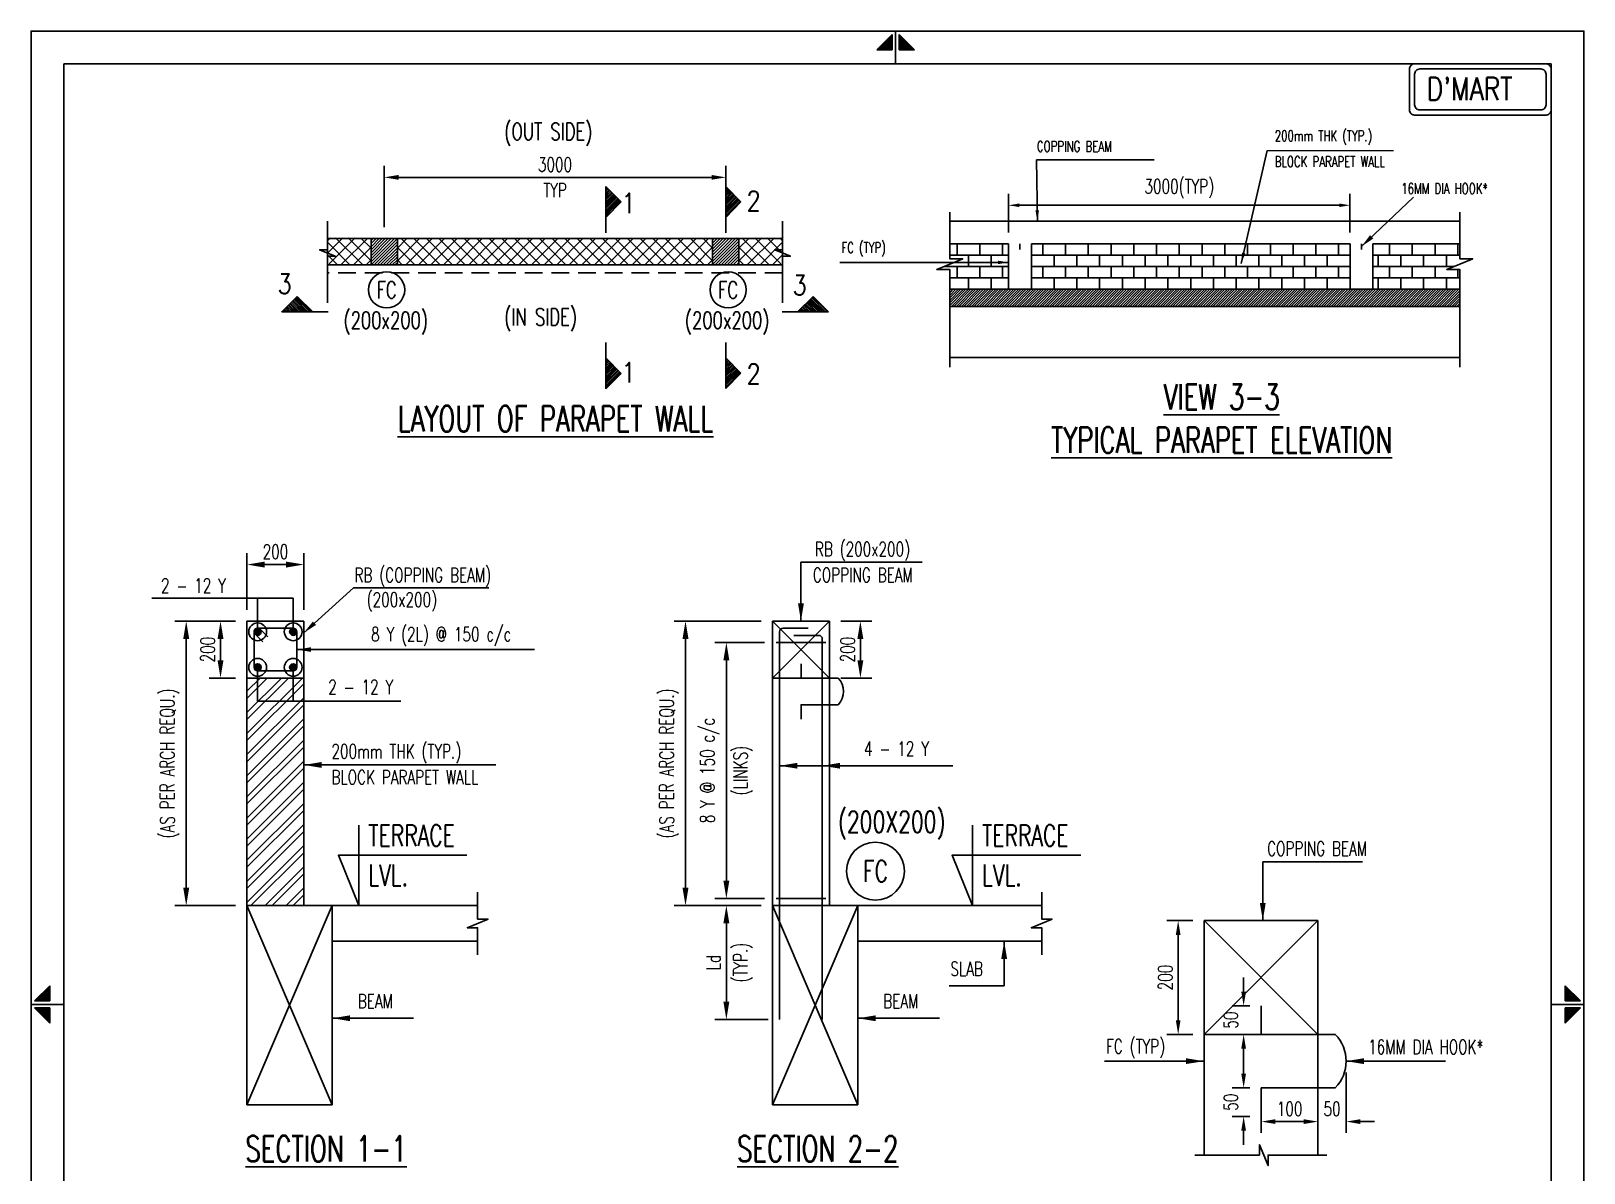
# Model space of a CAD drawing. Header units: inches. Extents: x 1103081 to 1130369, y -121115 to -86900.
# Drawn here: x 1103081 to 1130369, y -106968 to -86900 of the extents above; entities that cross this region are included whole.
import ezdxf
from ezdxf.enums import TextEntityAlignment as Align

# ---------------------------------------------------------------- set-up
doc = ezdxf.new("R2010")
doc.units = ezdxf.units.IN
doc.header["$MEASUREMENT"] = 0
doc.linetypes.add('HIDDEN', pattern=[9.525, 6.35, -3.175])
doc.linetypes.add('HIDDEN2', pattern=[0.1875, 0.125, -0.0625])
for name, color, linetype in [('hatch', 9, 'Continuous'), ('LEVEL SECTION', 3, 'Continuous'), ('PNA', 8, 'Continuous'), ('S-BEAM INNER', 4, 'HIDDEN2'), ('S-BEAM OUTER', 4, 'Continuous'), ('S-BRECK LINE', 8, 'Continuous'), ('S-COLUMN', 1, 'Continuous'), ('S-COLUMN CIRCLE', 9, 'Continuous'), ('S-COLUMN HATCH', 8, 'Continuous'), ('S-COLUMN NO', 2, 'Continuous'), ('S-COLUMN SIZES', 2, 'Continuous'), ('S-DIM-1', 5, 'Continuous'), ('S-HATCH', 253, 'Continuous'), ('S-LEVEL SECTION', 3, 'Continuous'), ('S-REINFORCEMENT', 6, 'Continuous'), ('S-RETAINING WALL HATCH', 8, 'Continuous'), ('S-SECTION MARK', 1, 'Continuous'), ('S-TEXT-1', 4, 'Continuous'), ('S-TITIL', 6, 'Continuous'), ('text', 6, 'Continuous'), ('TEXT (SHEET)', 4, 'Continuous'), ('TITLE', 6, 'Continuous')]:
    doc.layers.add(name, color=color, linetype=linetype)
doc.styles.add('ROMANS', font='r.shx', dxfattribs={"width": 0.7, "height": 250})
doc.dimstyles.new('dim10', dxfattribs={"dimtxt": 250, "dimasz": 250, "dimexe": 200, "dimexo": 200, "dimgap": 100, "dimtad": 1, "dimdec": 0, "dimlfac": 0.1, "dimzin": 0, "dimdsep": 46, "dimtxsty": 'ROMANS', "dimcen": 0, "dimclrd": 5, "dimclre": 5, "dimclrt": 4, "dimadec": 0, "dimazin": 0, "dimtfac": 1, "dimtdec": 0, "dimtix": 1, "dimtofl": 0, "dimtmove": 2, "dimatfit": 3, "dimfxl": 0, "dimtolj": 1, "dimtzin": 0, "dimlwd": -1, "dimlwe": -1, "dimarcsym": 0})
doc.dimstyles.new('dim100', dxfattribs={"dimtxt": 250, "dimasz": 250, "dimexe": 200, "dimexo": 200, "dimgap": 100, "dimtad": 1, "dimdec": 0, "dimzin": 0, "dimdsep": 46, "dimtxsty": 'ROMANS', "dimcen": 0, "dimclrd": 5, "dimclre": 5, "dimclrt": 4, "dimadec": 0, "dimazin": 0, "dimtfac": 1, "dimtdec": 0, "dimtix": 1, "dimtofl": 0, "dimtmove": 2, "dimatfit": 3, "dimfxl": 0, "dimtolj": 1, "dimtzin": 0, "dimlwd": -1, "dimlwe": -1, "dimarcsym": 0})
doc.dimstyles.new('dim20', dxfattribs={"dimtxt": 250, "dimasz": 250, "dimexe": 200, "dimexo": 200, "dimgap": 100, "dimtad": 1, "dimdec": 0, "dimlfac": 0.2, "dimzin": 0, "dimdsep": 46, "dimtxsty": 'ROMANS', "dimcen": 0, "dimclrd": 5, "dimclre": 5, "dimclrt": 4, "dimadec": 0, "dimazin": 0, "dimtfac": 1, "dimtdec": 0, "dimtix": 1, "dimtofl": 0, "dimtmove": 2, "dimatfit": 3, "dimfxl": 0, "dimtolj": 1, "dimtzin": 0, "dimlwd": -1, "dimlwe": -1, "dimarcsym": 0})
doc.dimstyles.new('dim33.33', dxfattribs={"dimtxt": 250, "dimasz": 250, "dimexe": 200, "dimexo": 200, "dimgap": 100, "dimtad": 1, "dimdec": 0, "dimlfac": 0.333331, "dimzin": 0, "dimdsep": 46, "dimtxsty": 'ROMANS', "dimcen": 0, "dimclrd": 5, "dimclre": 5, "dimclrt": 4, "dimadec": 0, "dimazin": 0, "dimtfac": 1, "dimtdec": 0, "dimtix": 1, "dimtofl": 0, "dimtmove": 2, "dimatfit": 3, "dimfxl": 0, "dimtolj": 1, "dimtzin": 0, "dimlwd": -1, "dimlwe": -1, "dimarcsym": 0})
doc.dimstyles.new('dim50', dxfattribs={"dimtxt": 250, "dimasz": 250, "dimexe": 200, "dimexo": 200, "dimgap": 100, "dimtad": 1, "dimdec": 0, "dimlfac": 0.5, "dimzin": 0, "dimdsep": 46, "dimtxsty": 'ROMANS', "dimcen": 0, "dimclrd": 5, "dimclre": 5, "dimclrt": 4, "dimadec": 0, "dimazin": 0, "dimtfac": 1, "dimtdec": 0, "dimtix": 1, "dimtofl": 0, "dimtmove": 2, "dimatfit": 3, "dimfxl": 0, "dimtolj": 1, "dimtzin": 0, "dimlwd": -1, "dimlwe": -1, "dimarcsym": 0})
pattern_1 = [(45, (-328597.685, -32610.178), (15.2387667, -15.2387667), [])]
pattern_2 = [(0, (1117952.13, -91438.24), (0, 200), []), (90, (1117952.13, -91438.24), (-200, 200), [200, -200])]

# ---------------------------------------------------------------- blocks, each defined once
blk = doc.blocks.new('*D53')
at = {"layer": 'Defpoints', "color": 0}
for p in [(1116172, -97645), (1115299, -102145), (1116172, -102145)]:
    blk.add_point(p, dxfattribs=at)
at = {"layer": 'S-DIM-1', "color": 5}
for p, q in [((1115972, -97645), (1115099, -97645)), ((1115299, -97957), (1115299, -101832)), ((1115972, -102145), (1115099, -102145))]:
    blk.add_line(p, q, dxfattribs=at)
for points in [[(1115351, -97957), (1115247, -97957), (1115299, -97645)], [(1115247, -101832), (1115351, -101832), (1115299, -102145)]]:
    blk.add_solid(points, dxfattribs=at)
at = {"layer": 'S-DIM-1', "color": 4, "char_height": 250, "attachment_point": 5, "rotation": 90, "style": 'ROMANS'}
for s, insert in [('\\A1;8 Y @ 150 c/c', (1115008, -99895)), ('(LINKS)', (1115589, -99895))]:
    blk.add_mtext(s, dxfattribs=dict(at, insert=insert))
blk = doc.blocks.new('*D54')
at = {"layer": 'Defpoints', "color": 0}
for p in [(1116110, -97270), (1114581, -102270), (1116110, -102270)]:
    blk.add_point(p, dxfattribs=at)
at = {"layer": 'S-DIM-1', "color": 5}
for p, q in [((1115910, -97270), (1114381, -97270)), ((1114581, -97582), (1114581, -101957)), ((1115910, -102270), (1114381, -102270))]:
    blk.add_line(p, q, dxfattribs=at)
for points in [[(1114633, -97582), (1114529, -97582), (1114581, -97270)], [(1114529, -101957), (1114633, -101957), (1114581, -102270)]]:
    blk.add_solid(points, dxfattribs=at)
at = {"layer": 'S-DIM-1', "color": 4, "insert": (1114291, -99770), "char_height": 250, "attachment_point": 5, "rotation": 90, "style": 'ROMANS'}
blk.add_mtext('\\A1;(AS PER ARCH REQU.)', dxfattribs=at)
blk = doc.blocks.new('*D55')
at = {"layer": 'Defpoints', "color": 0}
for p in [(1115299, -102270), (1116110, -102270), (1116235, -104270)]:
    blk.add_point(p, dxfattribs=at)
at = {"layer": 'S-DIM-1', "color": 5}
for p, q in [((1115910, -102270), (1115099, -102270)), ((1115299, -103957), (1115299, -102582)), ((1116035, -104270), (1115099, -104270))]:
    blk.add_line(p, q, dxfattribs=at)
for points in [[(1115351, -102582), (1115247, -102582), (1115299, -102270)], [(1115247, -103957), (1115351, -103957), (1115299, -104270)]]:
    blk.add_solid(points, dxfattribs=at)
at = {"layer": 'S-DIM-1', "color": 4, "char_height": 250, "attachment_point": 5, "rotation": 90, "style": 'ROMANS'}
for s, insert in [('(TYP.)', (1115589, -103270)), ('\\A1;Ld', (1115074, -103270))]:
    blk.add_mtext(s, dxfattribs=dict(at, insert=insert))
blk = doc.blocks.new('*D56')
at = {"layer": 'Defpoints', "color": 0}
for p in [(1106875, -97270), (1105807, -102270), (1106875, -102270)]:
    blk.add_point(p, dxfattribs=at)
at = {"layer": 'S-DIM-1', "color": 5}
for p, q in [((1106675, -97270), (1105607, -97270)), ((1105807, -97582), (1105807, -101957)), ((1106675, -102270), (1105607, -102270))]:
    blk.add_line(p, q, dxfattribs=at)
for points in [[(1105860, -97582), (1105755, -97582), (1105807, -97270)], [(1105755, -101957), (1105860, -101957), (1105807, -102270)]]:
    blk.add_solid(points, dxfattribs=at)
at = {"layer": 'S-DIM-1', "color": 4, "insert": (1105517, -99770), "char_height": 250, "attachment_point": 5, "rotation": 90, "style": 'ROMANS'}
blk.add_mtext('\\A1;{(AS PER ARCH REQU.)}', dxfattribs=at)
blk = doc.blocks.new('*D57')
at = {"layer": 'Defpoints', "color": 0}
for p in [(1106875, -97270), (1106410, -98270), (1106875, -98270)]:
    blk.add_point(p, dxfattribs=at)
at = {"layer": 'S-DIM-1', "color": 5}
for p, q in [((1106675, -97270), (1106210, -97270)), ((1106410, -97582), (1106410, -97957)), ((1106675, -98270), (1106210, -98270))]:
    blk.add_line(p, q, dxfattribs=at)
for points in [[(1106462, -97582), (1106358, -97582), (1106410, -97270)], [(1106358, -97957), (1106462, -97957), (1106410, -98270)]]:
    blk.add_solid(points, dxfattribs=at)
at = {"layer": 'S-DIM-1', "color": 4, "insert": (1106185, -97770), "char_height": 250, "attachment_point": 5, "rotation": 90, "style": 'ROMANS'}
blk.add_mtext('\\A1;{200}', dxfattribs=at)
blk = doc.blocks.new('*D58')
at = {"layer": 'Defpoints', "color": 0}
for p in [(1106875, -96276), (1106875, -97270), (1107875, -97270)]:
    blk.add_point(p, dxfattribs=at)
at = {"layer": 'S-DIM-1', "color": 5}
for p, q in [((1106875, -97070), (1106875, -96076)), ((1107562, -96276), (1107187, -96276)), ((1107875, -97070), (1107875, -96076))]:
    blk.add_line(p, q, dxfattribs=at)
for points in [[(1107187, -96224), (1107187, -96329), (1106875, -96276)], [(1107562, -96329), (1107562, -96224), (1107875, -96276)]]:
    blk.add_solid(points, dxfattribs=at)
at = {"layer": 'S-DIM-1', "color": 4, "insert": (1107375, -96051), "char_height": 250, "attachment_point": 5, "style": 'ROMANS'}
blk.add_mtext('\\A1;{200}', dxfattribs=at)
blk = doc.blocks.new('*D59')
at = {"layer": 'Defpoints', "color": 0}
for p in [(1117110, -97270), (1117110, -98270), (1117654, -98270)]:
    blk.add_point(p, dxfattribs=at)
at = {"layer": 'S-DIM-1', "color": 5}
for p, q in [((1117310, -97270), (1117854, -97270)), ((1117654, -97582), (1117654, -97957)), ((1117310, -98270), (1117854, -98270))]:
    blk.add_line(p, q, dxfattribs=at)
for points in [[(1117706, -97582), (1117602, -97582), (1117654, -97270)], [(1117602, -97957), (1117706, -97957), (1117654, -98270)]]:
    blk.add_solid(points, dxfattribs=at)
at = {"layer": 'S-DIM-1', "color": 4, "insert": (1117429, -97770), "char_height": 250, "attachment_point": 5, "rotation": 90, "style": 'ROMANS'}
blk.add_mtext('\\A1;{200}', dxfattribs=at)
blk = doc.blocks.new('*D60')
at = {"layer": 'Defpoints', "color": 0}
for p in [(1124699, -104033), (1124389, -104534), (1124699, -104534)]:
    blk.add_point(p, dxfattribs=at)
at = {"layer": 'S-DIM-1', "color": 5}
for p, q in [((1124389, -103783), (1124389, -103533)), ((1124499, -104033), (1124189, -104033)), ((1124499, -104534), (1124189, -104534)), ((1124389, -104784), (1124389, -105034))]:
    blk.add_line(p, q, dxfattribs=at)
for points in [[(1124348, -103783), (1124431, -103783), (1124389, -104033)], [(1124431, -104784), (1124348, -104784), (1124389, -104534)]]:
    blk.add_solid(points, dxfattribs=at)
at = {"layer": 'S-DIM-1', "color": 4, "insert": (1124164, -104283), "char_height": 250, "attachment_point": 5, "rotation": 90, "style": 'ROMANS'}
blk.add_mtext('\\A1;50', dxfattribs=at)
blk = doc.blocks.new('*D61')
at = {"layer": 'Defpoints', "color": 0}
for p in [(1124699, -105473), (1124389, -105976), (1124699, -105976)]:
    blk.add_point(p, dxfattribs=at)
at = {"layer": 'S-DIM-1', "color": 5}
for p, q in [((1124389, -105223), (1124389, -104973)), ((1124499, -105473), (1124189, -105473)), ((1124499, -105976), (1124189, -105976)), ((1124389, -106226), (1124389, -106476))]:
    blk.add_line(p, q, dxfattribs=at)
for points in [[(1124348, -105223), (1124431, -105223), (1124389, -105473)], [(1124431, -106226), (1124348, -106226), (1124389, -105976)]]:
    blk.add_solid(points, dxfattribs=at)
at = {"layer": 'S-DIM-1', "color": 4, "insert": (1124164, -105725), "char_height": 250, "attachment_point": 5, "rotation": 90, "style": 'ROMANS'}
blk.add_mtext('\\A1;50', dxfattribs=at)
blk = doc.blocks.new('*D62')
at = {"layer": 'Defpoints', "color": 0}
for p in [(1124699, -105725), (1125694, -105725), (1125694, -106066)]:
    blk.add_point(p, dxfattribs=at)
at = {"layer": 'S-DIM-1', "color": 5}
for p, q in [((1124699, -105925), (1124699, -106266)), ((1124949, -106066), (1125444, -106066)), ((1125694, -105925), (1125694, -106266))]:
    blk.add_line(p, q, dxfattribs=at)
for points in [[(1124949, -106024), (1124949, -106108), (1124699, -106066)], [(1125444, -106108), (1125444, -106024), (1125694, -106066)]]:
    blk.add_solid(points, dxfattribs=at)
at = {"layer": 'S-DIM-1', "color": 4, "insert": (1125197, -105841), "char_height": 250, "attachment_point": 5, "style": 'ROMANS'}
blk.add_mtext('\\A1;100', dxfattribs=at)
blk = doc.blocks.new('*D63')
at = {"layer": 'Defpoints', "color": 0}
for p in [(1126191, -105004), (1125694, -105473), (1126191, -106066)]:
    blk.add_point(p, dxfattribs=at)
at = {"layer": 'S-DIM-1', "color": 5}
for p, q in [((1126191, -105204), (1126191, -106266)), ((1125694, -105673), (1125694, -106266)), ((1125444, -106066), (1125194, -106066)), ((1126441, -106066), (1126691, -106066))]:
    blk.add_line(p, q, dxfattribs=at)
for points in [[(1125444, -106108), (1125444, -106024), (1125694, -106066)], [(1126441, -106024), (1126441, -106108), (1126191, -106066)]]:
    blk.add_solid(points, dxfattribs=at)
at = {"layer": 'S-DIM-1', "color": 4, "insert": (1125943, -105841), "char_height": 250, "attachment_point": 5, "style": 'ROMANS'}
blk.add_mtext('\\A1;50', dxfattribs=at)
blk = doc.blocks.new('MID')
at = {"layer": 'text'}
for p, q in [((8.94, 1.07), (4.27, 5.74)), ((4.27, 5.74), (4.27, 1.07)), ((0, 0), (10, 0)), ((4.27, 1.07), (8.94, 1.07)), ((8.94, -1.07), (4.27, -5.74)), ((4.27, -1.07), (8.94, -1.07)), ((4.27, -5.74), (4.27, -1.07))]:
    blk.add_line(p, q, dxfattribs=at)
for points in [[(4.27, 5.74), (8.94, 1.07), (4.27, 1.07)], [(4.27, -5.74), (8.94, -1.07), (4.27, -1.07)]]:
    blk.add_solid(points, dxfattribs=at)
blk = doc.blocks.new('A4')
at = {"layer": 'PNA', "color": 4}
blk.add_lwpolyline([(261008, -3862), (238742, -3862), (238742, 24056), (261008, 24056)], close=True, dxfattribs=at)
at = {"layer": 'PNA', "color": 3}
blk.add_lwpolyline([(260538, -3392), (239212, -3392), (239212, 23586), (260538, 23586)], close=True, dxfattribs=at)
at = {"layer": 'TEXT (SHEET)', "color": 4, "xscale": -47, "yscale": 47, "zscale": 47, "rotation": 270}
blk.add_blockref('MID', (251138, 23586), dxfattribs=at)
at = {"layer": 'TEXT (SHEET)', "color": 4, "yscale": 47, "zscale": 47}
for p, xscale in [((239212, 10097), -47), ((260538, 10097), 47)]:
    blk.add_blockref('MID', p, dxfattribs=dict(at, xscale=xscale))
blk = doc.blocks.new('A$C3C2A062F')
at = {"layer": 'S-COLUMN HATCH'}
h = blk.add_hatch(dxfattribs=at)
h.set_pattern_fill('ANSI31', color=256, scale=150, style=0)
h.set_pattern_definition([(45, (-56668.66, -124038.072), (-13.2582521, 13.2582521), [])])
h.paths.add_polyline_path([(115, -115), (-115, -115), (-115, 115), (115, 115)])
at = {"layer": 'S-COLUMN'}
for p, q in [((-115, -115), (-115, 115)), ((-115, 115), (115, 115)), ((115, 115), (115, -115)), ((115, -115), (-115, -115))]:
    blk.add_line(p, q, dxfattribs=at)
blk = doc.blocks.new('*U69')
at = {"layer": 'S-SECTION MARK', "ltscale": 5}
h = blk.add_hatch(dxfattribs=at)
h.set_pattern_fill('ANSI31', color=256, scale=172.406964, angle=-90, style=0)
h.set_pattern_definition(pattern_1)
h.paths.add_polyline_path([(267, 2343), (0, 2615), (0, 2072)])
h = blk.add_hatch(dxfattribs=at)
h.set_pattern_fill('ANSI31', color=256, scale=172.406964, angle=270, style=0)
h.set_pattern_definition([(45, (-1838.978, -75263.203), (15.2387667, -15.2387667), [])])
h.paths.add_polyline_path([(267, -666), (0, -938), (0, -394)])
at = {"layer": 'S-SECTION MARK'}
for p, q in [((0, 1802), (0, 2615)), ((0, 2615), (267, 2343)), ((0, 2072), (267, 2343)), ((0, -125), (0, -938)), ((0, -394), (267, -666)), ((0, -938), (267, -666))]:
    blk.add_line(p, q, dxfattribs=at)
blk = doc.blocks.new('*D68')
at = {"layer": 'Defpoints', "color": 0}
for p in [(1115288, -89471), (1109288, -90548), (1115288, -90548)]:
    blk.add_point(p, dxfattribs=at)
at = {"layer": 'S-DIM-1', "color": 5, "ltscale": 0.3}
for p, q in [((1109288, -90348), (1109288, -89271)), ((1109538, -89471), (1115038, -89471)), ((1115288, -90348), (1115288, -89271))]:
    blk.add_line(p, q, dxfattribs=at)
at = {"layer": 'S-DIM-1', "color": 5}
for points in [[(1109538, -89429), (1109538, -89513), (1109288, -89471)], [(1115038, -89513), (1115038, -89429), (1115288, -89471)]]:
    blk.add_solid(points, dxfattribs=at)
at = {"layer": 'S-DIM-1', "color": 4, "lineweight": 0, "char_height": 250, "attachment_point": 5, "style": 'ROMANS'}
for s, insert in [('\\A1;3000', (1112288, -89246)), ('TYP', (1112288, -89696))]:
    blk.add_mtext(s, dxfattribs=dict(at, insert=insert))
blk = doc.blocks.new('*U70')
at = {"layer": 'S-SECTION MARK', "ltscale": 5}
h = blk.add_hatch(dxfattribs=at)
h.set_pattern_fill('ANSI31', color=256, scale=172.406964, angle=-90, style=0)
h.set_pattern_definition(pattern_1)
h.paths.add_polyline_path([(267, 2343), (0, 2615), (0, 2072)])
h = blk.add_hatch(dxfattribs=at)
h.set_pattern_fill('ANSI31', color=256, scale=172.406964, angle=270, style=0)
h.set_pattern_definition([(45, (-1838.978, -75267.397), (15.2387667, -15.2387667), [])])
h.paths.add_polyline_path([(267, -670), (0, -942), (0, -398)])
at = {"layer": 'S-SECTION MARK'}
for p, q in [((0, 1802), (0, 2615)), ((0, 2615), (267, 2343)), ((0, 2072), (267, 2343)), ((0, -129), (0, -942)), ((0, -398), (267, -670)), ((0, -942), (267, -670))]:
    blk.add_line(p, q, dxfattribs=at)
blk = doc.blocks.new('*U67')
at = {"layer": 'S-BRECK LINE'}
blk.add_lwpolyline([(-1753, 0), (-113, 0), (-113, -275), (113, 275), (113, 0), (1121, 0)], dxfattribs=at)
blk = doc.blocks.new('*D71')
at = {"layer": 'Defpoints', "color": 0}
for p in [(1123239, -102534), (1123694, -102534), (1123694, -104534)]:
    blk.add_point(p, dxfattribs=at)
at = {"layer": 'S-DIM-1', "color": 5}
for p, q in [((1123494, -102534), (1123039, -102534)), ((1123239, -104284), (1123239, -102784)), ((1123494, -104534), (1123039, -104534))]:
    blk.add_line(p, q, dxfattribs=at)
for points in [[(1123280, -102784), (1123197, -102784), (1123239, -102534)], [(1123197, -104284), (1123280, -104284), (1123239, -104534)]]:
    blk.add_solid(points, dxfattribs=at)
at = {"layer": 'S-DIM-1', "color": 4, "insert": (1123014, -103534), "char_height": 250, "attachment_point": 5, "rotation": 90, "style": 'ROMANS'}
blk.add_mtext('\\A1;200', dxfattribs=at)
blk = doc.blocks.new('*D72')
at = {"layer": 'Defpoints', "color": 0}
for p in [(1126258, -89962), (1120258, -90638), (1126258, -90638)]:
    blk.add_point(p, dxfattribs=at)
at = {"layer": 'S-DIM-1', "color": 5, "ltscale": 0.3}
for p, q in [((1120258, -90438), (1120258, -89762)), ((1126258, -90438), (1126258, -89762)), ((1120446, -89962), (1126071, -89962))]:
    blk.add_line(p, q, dxfattribs=at)
at = {"layer": 'S-DIM-1', "color": 5}
for points in [[(1120446, -89930), (1120446, -89993), (1120258, -89962)], [(1126071, -89993), (1126071, -89930), (1126258, -89962)]]:
    blk.add_solid(points, dxfattribs=at)
at = {"layer": 'S-DIM-1', "color": 4, "lineweight": 0, "insert": (1123258, -89671), "char_height": 250, "attachment_point": 5, "style": 'ROMANS'}
blk.add_mtext('\\A1;3000(TYP)', dxfattribs=at)
blk = doc.blocks.new('*U73')
at = {"layer": 'S-SECTION MARK', "ltscale": 5}
h = blk.add_hatch(dxfattribs=at)
h.set_pattern_fill('ANSI31', color=256, scale=172.406964, angle=270, style=0)
h.set_pattern_definition([(45, (-328597.685, -29637.508), (15.2387667, -15.2387667), [])])
h.paths.add_polyline_path([(267, 5316), (0, 5588), (0, 5044)])
h = blk.add_hatch(dxfattribs=at)
h.set_pattern_fill('ANSI31', color=256, scale=172.406964, angle=270, style=0)
h.set_pattern_definition([(45, (-1838.978, -78345.537), (15.2387667, -15.2387667), [])])
h.paths.add_polyline_path([(267, -3748), (0, -4020), (0, -3477)])
at = {"layer": 'S-SECTION MARK'}
for p, q in [((0, 4775), (0, 5588)), ((0, 5588), (267, 5316)), ((0, 5044), (267, 5316)), ((0, -3207), (0, -4020)), ((0, -3477), (267, -3748)), ((0, -4020), (267, -3748))]:
    blk.add_line(p, q, dxfattribs=at)

msp = doc.modelspace()

# ---------------------------------------------------------------- hatches: boundary and pattern name
h = msp.add_hatch()
h.set_pattern_fill('AR-B816', color=9, scale=25)
h.set_pattern_definition(pattern_2)
h.paths.add_polyline_path([(1120258.5, -90638.2), (1119224.4, -90638.2), (1119224.4, -90901.6), (1119453.4, -90901.6), (1118995.5, -91089.6), (1119224.4, -91089.6), (1119224.4, -91438.2), (1120258.5, -91438.2)])
h = msp.add_hatch()
h.set_pattern_fill('AR-B816', color=9, scale=25)
h.set_pattern_definition([(0, (1120658.45, -91438.24), (0, 200), []), (90, (1120658.45, -91438.24), (-200, 200), [200, -200])])
h.paths.add_polyline_path([(1120658.5, -90638.2), (1120658.5, -91438.2), (1126258.5, -91438.2), (1126258.5, -90638.2)])
h = msp.add_hatch()
h.set_pattern_fill('AR-B816', color=9, scale=25)
h.set_pattern_definition(pattern_2)
h.paths.add_polyline_path([(1128187.6, -90901.6), (1128416.5, -90901.6), (1127958.6, -91089.6), (1128187.6, -91089.6), (1128187.6, -91438.2), (1126658.5, -91438.2), (1126658.5, -90638.2), (1128187.6, -90638.2)])
at = {"layer": 'S-HATCH'}
h = msp.add_hatch(dxfattribs=at)
h.set_pattern_fill('ANSI37', color=5, scale=1250, angle=180, style=0)
h.set_pattern_definition([(225.0000002, (2284171.91, 16004147.01), (110.485435, -110.4854342), []), (315.0000002, (2284171.91, 16004147.01), (110.4854342, 110.485435), [])])
edge = h.paths.add_edge_path()
edge.add_line((1109058.3, -90548.4), (1109058.3, -91008.4))
edge.add_line((1109058.3, -91008.4), (1108288.3, -90993))
edge.add_line((1108288.3, -90993), (1108288.3, -90533))
edge.add_line((1108288.3, -90533), (1110288.3, -90548.4))
h = msp.add_hatch(dxfattribs=at)
h.set_pattern_fill('ANSI37', color=5, scale=1250, angle=180, style=0)
h.set_pattern_definition([(225.0000002, (2290171.91, 16004147.01), (110.485435, -110.4854342), []), (315.0000002, (2290171.91, 16004147.01), (110.4854342, 110.485435), [])])
edge = h.paths.add_edge_path()
edge.add_line((1115058.3, -90548.4), (1115058.3, -91008.4))
edge.add_line((1115058.3, -91008.4), (1109518.3, -91008.4))
edge.add_line((1109518.3, -91008.4), (1109518.3, -90548.4))
edge.add_line((1109518.3, -90548.4), (1116288.3, -90548.4))
h = msp.add_hatch(dxfattribs=at)
h.set_pattern_fill('ANSI37', color=5, scale=1250, angle=360, style=0)
h.set_pattern_definition([(314.9999998, (-59595.4, 16004147.01), (-110.485435, -110.4854342), []), (224.9999998, (-59595.4, 16004147.01), (-110.4854342, 110.485435), [])])
edge = h.paths.add_edge_path()
edge.add_line((1115518.3, -90548.4), (1115518.3, -91008.4))
edge.add_line((1115518.3, -91008.4), (1116288.3, -90993))
edge.add_line((1116288.3, -90993), (1116288.3, -90533))
edge.add_line((1116288.3, -90533), (1114288.3, -90548.4))
h = msp.add_hatch(dxfattribs=at)
h.set_pattern_fill('ANSI32', color=256, scale=700, style=0)
h.set_pattern_definition([(45, (-13378454, 565736.08), (-185.61553, 185.61553), []), (45, (-13378330.26, 565736.08), (-185.61553, 185.61553), [])])
edge = h.paths.add_edge_path()
edge.add_line((1107874.8, -98269.9), (1106874.8, -98269.9))
edge.add_line((1106874.8, -98269.9), (1106874.8, -102269.9))
edge.add_line((1106874.8, -102269.9), (1107874.8, -102269.9))
edge.add_line((1107874.8, -102269.9), (1107874.8, -98277.1))
at = {"layer": 'S-REINFORCEMENT', "lineweight": 0, "ltscale": 0.3}
h = msp.add_hatch(dxfattribs=at)
h.set_pattern_fill('ANSI31', color=9, scale=250)
h.set_pattern_definition([(45, (1118952.83, -93938.28), (-22.09709, 22.09709), [])])
h.paths.add_polyline_path([(1119224.4, -91438.2), (1119224.4, -91738.2), (1128187.6, -91738.2), (1128187.6, -91438.2)])

# ---------------------------------------------------------------- linework, layer by layer
for p, q in [((1120458.5, -90638.2), (1120458.5, -90738.2)), ((1126458.5, -90638.2), (1126458.5, -90738.2))]:
    msp.add_line(p, q)
for points in [[(1116612, -98019.6), (1116612, -98269.9), (1117262.1, -98269.9, -0.4080638), (1117262.1, -98739.7), (1116612, -98739.7), (1116612, -98991.1)], [(1124698.9, -104033), (1124698.9, -104533.7), (1125999.2, -104533.7, -0.4080638), (1125999.2, -105473.3), (1124698.9, -105473.3), (1124698.9, -105976.1)]]:
    msp.add_lwpolyline(points, format="xyb")
at = {"layer": 'hatch', "color": 1}
for p in [(1107062.3, -97457.4), (1107062.3, -98113.7)]:
    msp.add_point(p, dxfattribs=at)
at = {"layer": 'LEVEL SECTION'}
msp.add_lwpolyline([(1108841, -100856.6), (1108841, -102269.9), (1108481.7, -101384), (1110740.6, -101384)], dxfattribs=at)
at = {"layer": 'LEVEL SECTION', "elevation": 428}
msp.add_lwpolyline([(1119626, -100856.6), (1119626, -102269.9), (1119266.6, -101384), (1121525.6, -101384)], dxfattribs=at)
at = {"layer": 'S-BEAM INNER', "ltscale": 2500}
msp.add_line((1116288.3, -91148.4), (1108288.3, -91148.4), dxfattribs=at)
at = {"layer": 'S-BEAM OUTER'}
msp.add_line((1116288.3, -90548.4), (1108288.3, -90548.4), dxfattribs=at)
at = {"layer": 'S-BEAM OUTER', "color": 8, "linetype": 'HIDDEN', "ltscale": 1500}
for p, q in [((1116109.7, -98269.9), (1117109.7, -97269.9)), ((1116109.7, -97269.9), (1117109.7, -98269.9)), ((1108374.8, -102269.9), (1106874.8, -105769.9)), ((1106874.8, -102269.9), (1108374.8, -105769.9)), ((1117109.7, -102269.9), (1116109.7, -102269.9)), ((1117609.7, -102269.9), (1116109.7, -105769.9)), ((1116109.7, -102269.9), (1117609.7, -105769.9)), ((1123694.4, -104533.7), (1125694.4, -102533.7)), ((1123694.4, -102533.7), (1125694.4, -104533.7))]:
    msp.add_line(p, q, dxfattribs=at)
at = {"layer": 'S-BEAM OUTER', "color": 4}
for p, q in [((1106874.8, -105769.9), (1106874.8, -102269.9)), ((1106874.8, -102269.9), (1110927.8, -102269.9)), ((1116109.7, -105769.9), (1116109.7, -102269.9)), ((1117109.7, -102269.9), (1120840.8, -102269.9)), ((1108374.8, -105769.9), (1108374.8, -102894.9)), ((1108374.8, -102894.9), (1110927.8, -102894.9)), ((1117609.7, -105769.9), (1117609.7, -102894.9)), ((1117609.7, -102894.9), (1120840.8, -102894.9)), ((1108374.8, -105769.9), (1106874.8, -105769.9)), ((1117609.7, -105769.9), (1116109.7, -105769.9))]:
    msp.add_line(p, q, dxfattribs=at)
at = {"layer": 'S-BEAM OUTER', "color": 8, "linetype": 'HIDDEN', "ltscale": 1000}
for p, q in [((1108374.8, -102894.9), (1108374.8, -102269.9)), ((1117609.7, -102894.9), (1117609.7, -102269.9))]:
    msp.add_line(p, q, dxfattribs=at)
at = {"layer": 'S-BEAM OUTER', "color": 8, "linetype": 'HIDDEN', "ltscale": 1500}
for points in [[(1117109.7, -97269.9), (1116109.7, -97269.9), (1116109.7, -98269.9), (1117109.7, -98269.9)], [(1125694.4, -102533.7), (1123694.4, -102533.7), (1123694.4, -104533.7), (1125694.4, -104533.7)]]:
    msp.add_lwpolyline(points, close=True, dxfattribs=at)
at = {"layer": 'S-BEAM OUTER', "color": 4}
for points in [[(1106874.8, -105769.9), (1106874.8, -102269.9)], [(1116109.7, -105769.9), (1116109.7, -102269.9)]]:
    msp.add_lwpolyline(points, dxfattribs=at)
at = {"layer": 'S-BRECK LINE'}
for points in [[(1119224.4, -90081.3), (1119224.4, -90901.6), (1119453.4, -90901.6), (1118995.5, -91089.6), (1119224.4, -91089.6), (1119224.4, -92806.6)], [(1128187.6, -90081.3), (1128187.6, -90901.6), (1128416.5, -90901.6), (1127958.6, -91089.6), (1128187.6, -91089.6), (1128187.6, -92806.6)], [(1110927.8, -102032.4), (1110927.8, -102507.2), (1111110.9, -102507.2), (1110744.6, -102657.7), (1110927.8, -102657.7), (1110927.8, -103132.4)], [(1120840.8, -102032.4), (1120840.8, -102507.2), (1121024, -102507.2), (1120657.6, -102657.7), (1120840.8, -102657.7), (1120840.8, -103132.4)], [(1125850.1, -106655.7), (1124817.8, -106655.7), (1124817.8, -106838.9), (1124667.4, -106472.5), (1124667.4, -106655.7), (1123529.4, -106655.7)]]:
    msp.add_lwpolyline(points, dxfattribs=at)
at = {"layer": 'S-COLUMN', "color": 4}
for p, q in [((1119224.4, -90238.2), (1128187.6, -90238.2)), ((1119224.4, -90638.2), (1120258.5, -90638.2)), ((1120258.5, -90638.2), (1120258.5, -91438.2)), ((1120658.5, -90638.2), (1120658.5, -91438.2)), ((1120658.5, -90638.2), (1126258.5, -90638.2)), ((1126258.5, -90638.2), (1126258.5, -91438.2)), ((1126658.5, -90638.2), (1126658.5, -91438.2)), ((1126658.5, -90638.2), (1128187.6, -90638.2)), ((1119224.4, -91438.2), (1128187.6, -91438.2)), ((1119224.4, -91738.2), (1128187.6, -91738.2)), ((1119224.4, -92638.2), (1128187.6, -92638.2)), ((1106874.8, -102204.9), (1106874.8, -97269.9)), ((1107874.8, -97269.9), (1106874.8, -97269.9)), ((1116109.7, -102204.9), (1116109.7, -97269.9)), ((1117109.7, -97269.9), (1116109.7, -97269.9)), ((1107874.8, -98269.9), (1106874.8, -98269.9)), ((1123694.4, -102533.7), (1125694.4, -102533.7))]:
    msp.add_line(p, q, dxfattribs=at)
at = {"layer": 'S-COLUMN', "color": 2}
for p, q in [((1117047.2, -97644.9), (1116172.2, -97644.9)), ((1117047.2, -102144.9), (1116172.2, -102144.9))]:
    msp.add_line(p, q, dxfattribs=at)
at = {"layer": 'S-COLUMN', "color": 4}
for points in [[(1106874.8, -102269.9), (1106874.8, -97269.9)], [(1107874.8, -97269.9), (1107874.8, -102269.9)], [(1116109.7, -102269.9), (1116109.7, -97269.9)], [(1117109.7, -97269.9), (1117109.7, -102269.9)], [(1123694.4, -106655.7), (1123694.4, -102533.7)], [(1125694.4, -102533.7), (1125694.4, -106655.7)]]:
    msp.add_lwpolyline(points, dxfattribs=at)
at = {"layer": 'S-COLUMN CIRCLE'}
for centre, radius in [((1109329.5, -91449.2), 317.8), ((1115329.5, -91449.2), 317.8), ((1117919.2, -101663.8), 509.4)]:
    msp.add_circle(centre, radius, dxfattribs=at)
at = {"layer": 'S-DIM-1', "lineweight": 0, "ltscale": 0.3}
msp.add_line((1124805.2, -88996.2), (1127023.1, -88996.2), dxfattribs=at)
at = {"layer": 'S-HATCH', "color": 5}
for points in [[(1109058.3, -90548.4), (1109058.3, -91008.4), (1108288.3, -91008.4), (1108288.3, -90548.4)], [(1115058.3, -90548.4), (1115058.3, -91008.4), (1109518.3, -91008.4), (1109518.3, -90548.4)], [(1115518.3, -90548.4), (1115518.3, -91008.4), (1116288.3, -91008.4), (1116288.3, -90548.4)]]:
    msp.add_lwpolyline(points, close=True, dxfattribs=at)
at = {"layer": 'S-REINFORCEMENT', "color": 5}
for points in [[(1107239.1, -97545.8), (1107106.5, -97413.2, 0.6681794), (1106999.8, -97457.4), (1106999.8, -98082.4, 0.4142136), (1107062.3, -98144.9), (1107687.3, -98144.9, 0.4142136), (1107749.8, -98082.4), (1107749.8, -97457.4, 0.4142136), (1107687.3, -97394.9), (1107062.3, -97394.9, 0.6681794), (1107018.1, -97501.6), (1107150.7, -97634.2)], [(1116234.7, -104269.9), (1116234.7, -97457.4, -0.4142136), (1116297.2, -97394.9), (1116734.7, -97394.9)], [(1116484.7, -97519.9), (1116922.2, -97519.9, -0.4142136), (1116984.7, -97582.4), (1116984.7, -104269.9)]]:
    msp.add_lwpolyline(points, format="xyb", dxfattribs=at)
at = {"layer": 'S-REINFORCEMENT', "color": 5, "const_width": 62.5}
for points in [[(1107062.3, -97426.2, 1), (1107062.3, -97488.7, 1)], [(1107687.3, -97426.2, 1), (1107687.3, -97488.7, 1)], [(1107062.3, -98113.7, -1), (1107062.3, -98051.2, -1)], [(1107687.3, -98113.7, -1), (1107687.3, -98051.2, -1)]]:
    msp.add_lwpolyline(points, format="xyb", close=True, dxfattribs=at)
at = {"layer": 'S-REINFORCEMENT', "color": 5}
for centre in [(1107062.3, -97457.4), (1107687.3, -97457.4), (1107062.3, -98082.4), (1107687.3, -98082.4)]:
    msp.add_circle(centre, 62.5, dxfattribs=at)
at = {"layer": 'TITLE', "color": 2}
for points in [[(1129702.8, -87475.7), (1127393.8, -87475.7, 0.4142136), (1127303.3, -87566.2), (1127303.3, -88286.1, 0.4142136), (1127393.8, -88376.6), (1129702.8, -88376.6, 0.4142136), (1129793.2, -88286.1), (1129793.2, -87566.2, 0.4142136)], [(1129612.3, -87566.2), (1127484.3, -87566.2, 0.4142136), (1127393.8, -87656.7), (1127393.8, -88195.6, 0.4142136), (1127484.3, -88286.1), (1129612.3, -88286.1, 0.4142136), (1129702.8, -88195.6), (1129702.8, -87656.7, 0.4142136)]]:
    msp.add_lwpolyline(points, format="xyb", close=True, dxfattribs=at)

# ---------------------------------------------------------------- block references
at = {"xscale": 1.225546730042571, "yscale": 1.225546730042571, "zscale": 1.225546730042571}
msp.add_blockref('A4', (810491.2, -116382), dxfattribs=at)
at = {"layer": 'S-REINFORCEMENT', "color": 30, "lineweight": 0, "ltscale": 0.3, "xscale": 2, "yscale": 2, "zscale": 2}
for p in [(1109288.3, -90778.4), (1115288.3, -90778.4)]:
    msp.add_blockref('A$C3C2A062F', p, dxfattribs=at)
at = {"layer": 'S-RETAINING WALL HATCH'}
for name, p in [('*U70', (1113181.9, -92246.1)), ('*U69', (1115288.3, -92246.1))]:
    msp.add_blockref(name, p, dxfattribs=at)
at = {"layer": 'S-RETAINING WALL HATCH', "xscale": 0.5, "yscale": 0.5, "zscale": 0.5, "rotation": 90}
for p in [(1108288.3, -90799.6), (1116288.3, -90799.6)]:
    msp.add_blockref('*U67', p, dxfattribs=at)
at = {"layer": 'S-RETAINING WALL HATCH', "rotation": 90}
msp.add_blockref('*U73', (1113074.8, -91831.9), dxfattribs=at)

# ---------------------------------------------------------------- texts
at = {"layer": 'S-COLUMN NO', "style": 'ROMANS', "width": 0.7}
for s, p in [('(OUT SIDE)', (1111397.7, -88665.6, -1.3)), ('(200x200)', (1108571.3, -91982.8, -1.3)), ('(IN SIDE)', (1111397.7, -91924.7, -1.3)), ('(200x200)', (1114571.3, -91982.8, -1.3))]:
    msp.add_text(s, height=300, dxfattribs=at).set_placement(p, align=Align.MIDDLE_LEFT)
for height, p in [(300, (1109329.5, -91449.2)), (300, (1115329.5, -91449.2)), (375, (1117919.2, -101663.8))]:
    msp.add_text('FC', height=height, dxfattribs=at).set_placement(p, align=Align.MIDDLE)
at = {"layer": 'S-COLUMN SIZES', "style": 'ROMANS', "width": 0.7}
msp.add_text('(200X200)', height=375, dxfattribs=at).set_placement((1117259.7, -100795.2), align=Align.MIDDLE_LEFT)
at = {"layer": 'S-LEVEL SECTION', "linetype": 'ByBlock', "lineweight": -2, "style": 'ROMANS', "width": 0.7}
for s, p in [('TERRACE', (1109007.4, -101035.6, -428)), ('TERRACE', (1119792.3, -101035.6)), ('LVL.', (1109007.4, -101732.5, -428)), ('LVL.', (1119792.3, -101732.5))]:
    msp.add_text(s, height=375, dxfattribs=at).set_placement(p, align=Align.MIDDLE_LEFT)
at = {"layer": 'S-SECTION MARK', "style": 'ROMANS', "width": 0.8}
for s, p in [('1', (1113582, -89923.6)), ('2', (1115778.2, -89885.9)), ('1', (1113582, -92898.6)), ('2', (1115778.2, -92925.5))]:
    msp.add_text(s, height=350, dxfattribs=at).set_placement(p, align=Align.MIDDLE)
for p in [(1107538, -91342), (1116588.7, -91363.7)]:
    msp.add_text('3', height=350, rotation=360, dxfattribs=at).set_placement(p, align=Align.MIDDLE)
at = {"layer": 'S-TEXT-1', "style": 'ROMANS', "width": 0.7}
for s, height, p in [('200mm THK (TYP.)', 187.5, (1124935.7, -88741)), ('COPPING BEAM', 187.5, (1120755.4, -88926.3)), ('BLOCK PARAPET WALL', 187.5, (1124935.7, -89194.5)), ('16MM DIA HOOK*', 187.5, (1127158.1, -89667)), ('FC (TYP)', 187.5, (1117321.3, -90706.4)), ('RB (200x200)', 250, (1116854.8, -96004.4)), ('RB (COPPING BEAM)', 250, (1108763.5, -96459.9)), ('2 - 12 Y', 250, (1105363.1, -96647.7)), ('COPPING BEAM', 250, (1116818.3, -96458.4)), ('(200x200)', 250, (1108977.9, -96892.1)), ('8 Y (2L) @ 150 c/c', 250, (1109057.1, -97500.3)), ('2 - 12 Y', 250, (1108303.3, -98428)), ('200mm THK (TYP.)', 250, (1108359.1, -99559.5)), ('4 - 12 Y', 250, (1117718, -99512.1)), ('BLOCK PARAPET WALL', 250, (1108359.1, -100013)), ('COPPING BEAM', 250, (1124801.1, -101268.2)), ('SLAB', 250, (1119236.2, -103381.2)), ('BEAM', 250, (1108821.9, -103949.8)), ('BEAM', 250, (1118056.8, -103949.8)), ('FC (TYP)', 250, (1121973.1, -104744)), ('16MM DIA HOOK*', 250, (1126576.7, -104753.4))]:
    msp.add_text(s, height=height, dxfattribs=at).set_placement(p, align=Align.MIDDLE_LEFT)
at = {"layer": 'S-TITIL', "style": 'ROMANS', "width": 0.8}
msp.add_text(" D'MART", height=400, dxfattribs=at).set_placement((1127388.8, -87914.3), align=Align.MIDDLE_LEFT)
at = {"layer": 'S-TITIL', "style": 'ROMANS', "width": 0.7}
for s, p in [('%%UVIEW 3-3', (1124002.8, -93328.2)), ('%%UTYPICAL PARAPET ELEVATION', (1124002.8, -94087.9)), ('%%USECTION 1-1', (1108264.9, -106543.5)), ('%%USECTION 2-2', (1116904.8, -106543.5))]:
    msp.add_text(s, height=450, dxfattribs=at).set_placement(p, align=Align.MIDDLE_CENTER)
at = {"layer": 'S-TITIL', "color": 6, "style": 'ROMANS', "width": 0.7}
msp.add_text('%%ULAYOUT OF PARAPET WALL', height=450, dxfattribs=at).set_placement((1112297, -93714.2), align=Align.MIDDLE)

# ---------------------------------------------------------------- dimensions: what is measured, and where the dimension line sits
at = {"layer": 'S-DIM-1', "color": 30, "lineweight": 0, "ltscale": 0.3}
for base, p1, p2, text, override, picture, middle in [((1115288.3, -89470.9), (1109288.3, -90548.4), (1115288.3, -90548.4), '<>\\XTYP', {"dimtxt": 250, "dimasz": 250}, '*D68', (1112288.3, -89470.9)), ((1126258.5, -89961.7), (1120258.5, -90638.2), (1126258.5, -90638.2), '<>(TYP)', {"dimtxt": 187.5, "dimasz": 187.5, "dimgap": 100, "dimtxsty": 'ROMANS'}, '*D72', (1123258.5, -89671.2))]:
    dim = msp.add_linear_dim(base=base, p1=p1, p2=p2, text=text, dimstyle='dim50', override=override, dxfattribs=at)
    dim.commit()
    dim.dimension.update_dxf_attribs({"geometry": picture, "text_midpoint": middle})
at = {"layer": 'S-DIM-1'}
dim = msp.add_linear_dim(base=(1106874.8, -96276.4), p1=(1107874.8, -97269.9), p2=(1106874.8, -97269.9), text='{<>}', dimstyle='dim20', override={"dimtxt": 312.5, "dimasz": 312.5, "dimtxsty": 'ROMANS'}, dxfattribs=at)
dim.commit()
dim.dimension.update_dxf_attribs({"geometry": '*D58', "text_midpoint": (1107374.8, -96051.4)})
for base, p1, p2, angle, text, override, picture, middle in [((1105807.5, -102269.9), (1106874.8, -97269.9), (1106874.8, -102269.9), 90, '{(AS PER ARCH REQU.)}', {"dimtxt": 312.5, "dimasz": 312.5, "dimtxsty": 'ROMANS'}, '*D56', (1105517, -99769.9)), ((1106410, -98269.9), (1106874.8, -97269.9), (1106874.8, -98269.9), 90, '{<>}', {"dimtxt": 312.5, "dimasz": 312.5, "dimtxsty": 'ROMANS'}, '*D57', (1106185, -97769.9)), ((1114581.2, -102269.9), (1116109.7, -97269.9), (1116109.7, -102269.9), 90, '(AS PER ARCH REQU.)', {"dimtxt": 312.5, "dimasz": 312.5}, '*D54', (1114290.7, -99769.9)), ((1117654, -98269.9), (1117109.7, -97269.9), (1117109.7, -98269.9), 90, '{<>}', {"dimtxt": 312.5, "dimasz": 312.5, "dimtxsty": 'ROMANS'}, '*D59', (1117429, -97769.9)), ((1115298.8, -102144.9), (1116172.2, -97644.9), (1116172.2, -102144.9), 90, '8 Y @ 150 c/c\\X(LINKS)', {"dimtxt": 312.5, "dimasz": 312.5}, '*D53', (1115298.8, -99894.9)), ((1115298.8, -102269.9), (1116234.7, -104269.9), (1116109.7, -102269.9), 270, 'Ld\\X(TYP.)', {"dimtxt": 312.5, "dimasz": 312.5}, '*D55', (1115298.8, -103269.9))]:
    dim = msp.add_linear_dim(base=base, p1=p1, p2=p2, angle=angle, text=text, dimstyle='dim20', override=override, dxfattribs=at)
    dim.commit()
    dim.dimension.update_dxf_attribs({"geometry": picture, "text_midpoint": middle})
for base, p1, p2, picture, middle in [((1123238.6, -102533.7), (1123694.4, -104533.7), (1123694.4, -102533.7), '*D71', (1123013.6, -103533.7)), ((1124389.5, -104533.7), (1124698.9, -104033), (1124698.9, -104533.7), '*D60', (1124164.5, -104283.4)), ((1124389.5, -105976.1), (1124698.9, -105473.3), (1124698.9, -105976.1), '*D61', (1124164.5, -105724.7))]:
    dim = msp.add_linear_dim(base=base, p1=p1, p2=p2, angle=90, dimstyle='dim10', dxfattribs=at)
    dim.commit()
    dim.dimension.update_dxf_attribs({"geometry": picture, "text_midpoint": middle})
for base, p1, p2, picture, middle in [((1126190.9, -106066.2), (1125694.4, -105473.3), (1126190.9, -105003.5), '*D63', (1125942.6, -105841.2)), ((1125694.4, -106066.2), (1124698.9, -105724.7), (1125694.4, -105724.7), '*D62', (1125196.6, -105841.2))]:
    dim = msp.add_linear_dim(base=base, p1=p1, p2=p2, dimstyle='dim10', dxfattribs=at)
    dim.commit()
    dim.dimension.update_dxf_attribs({"geometry": picture, "text_midpoint": middle})

# ---------------------------------------------------------------- leaders
at = {"layer": 'S-COLUMN', "color": 3}
for points in [[(1107874.8, -97475.4), (1108749.3, -96682.3), (1111122.7, -96682.3)], [(1107749.8, -97769.9), (1111927.9, -97769.9)]]:
    msp.add_leader(points, dimstyle='dim100', override={"dimtad": 0}, dxfattribs=at)
at = {"layer": 'S-DIM-1', "color": 30, "lineweight": 0, "ltscale": 0.3}
for points in [[(1120764.1, -90238.2), (1120750.8, -89161.4), (1122819.2, -89161.4)], [(1124347.5, -90982.5), (1124805.2, -88996.2)], [(1120258.5, -90965.9), (1117293.8, -90965.9)]]:
    msp.add_leader(points, dimstyle='dim50', override={"dimtxt": 187.5, "dimasz": 187.5}, dxfattribs=at)
msp.add_leader([(1126458.5, -90688.2), (1127372, -89816.4)], dimstyle='dim50', dxfattribs=at)
at = {"layer": 'S-DIM-1'}
for points, dimstyle, override in [([(1116609.7, -97269.9), (1116609.7, -96236), (1118741.9, -96236)], 'dim20', {"dimasz": 312.5}), ([(1107062.3, -97457.4), (1107062.3, -96864.4), (1105204.8, -96864.4)], 'dim20', {"dimasz": 312.5, "dimldrblk": 'ORIGIN'}), ([(1107687.3, -97457.4), (1107687.3, -96864.4), (1105204.8, -96864.4)], 'dim20', {"dimasz": 312.5, "dimldrblk": 'ORIGIN'}), ([(1107062.3, -98082.4), (1107062.3, -98675.5), (1109580.9, -98675.5)], 'dim20', {"dimasz": 312.5, "dimldrblk": 'ORIGIN'}), ([(1107687.3, -98082.4), (1107687.3, -98675.5), (1109580.9, -98675.5)], 'dim20', {"dimasz": 312.5, "dimldrblk": 'ORIGIN'}), ([(1107874.8, -99797.8), (1111249.8, -99797.8)], 'dim20', {"dimasz": 312.5}), ([(1116234.7, -99812.1), (1119281.4, -99812.1)], 'dim20', {"dimasz": 312.5}), ([(1116984.7, -99812.1), (1119281.4, -99812.1)], 'dim20', {"dimasz": 312.5}), ([(1124725.7, -102533.7), (1124725.7, -101499.8), (1126480, -101499.8)], 'dim20', {"dimasz": 312.5}), ([(1120180.8, -102894.9), (1120180.8, -103681.2), (1119214.6, -103681.2)], 'dim33.33', {"dimasz": 312.5}), ([(1108374.8, -104249.8), (1109802.9, -104249.8)], 'dim20', {"dimasz": 312.5}), ([(1117609.7, -104249.8), (1119045.3, -104249.8)], 'dim20', {"dimasz": 312.5}), ([(1123688.5, -105003.5), (1121945.6, -105003.5)], 'dim20', {"dimasz": 312.5}), ([(1126190.9, -105003.5), (1127933.8, -105003.5)], 'dim20', {"dimasz": 312.5})]:
    msp.add_leader(points, dimstyle=dimstyle, override=override, dxfattribs=at)

doc.saveas('drawing.dxf')
